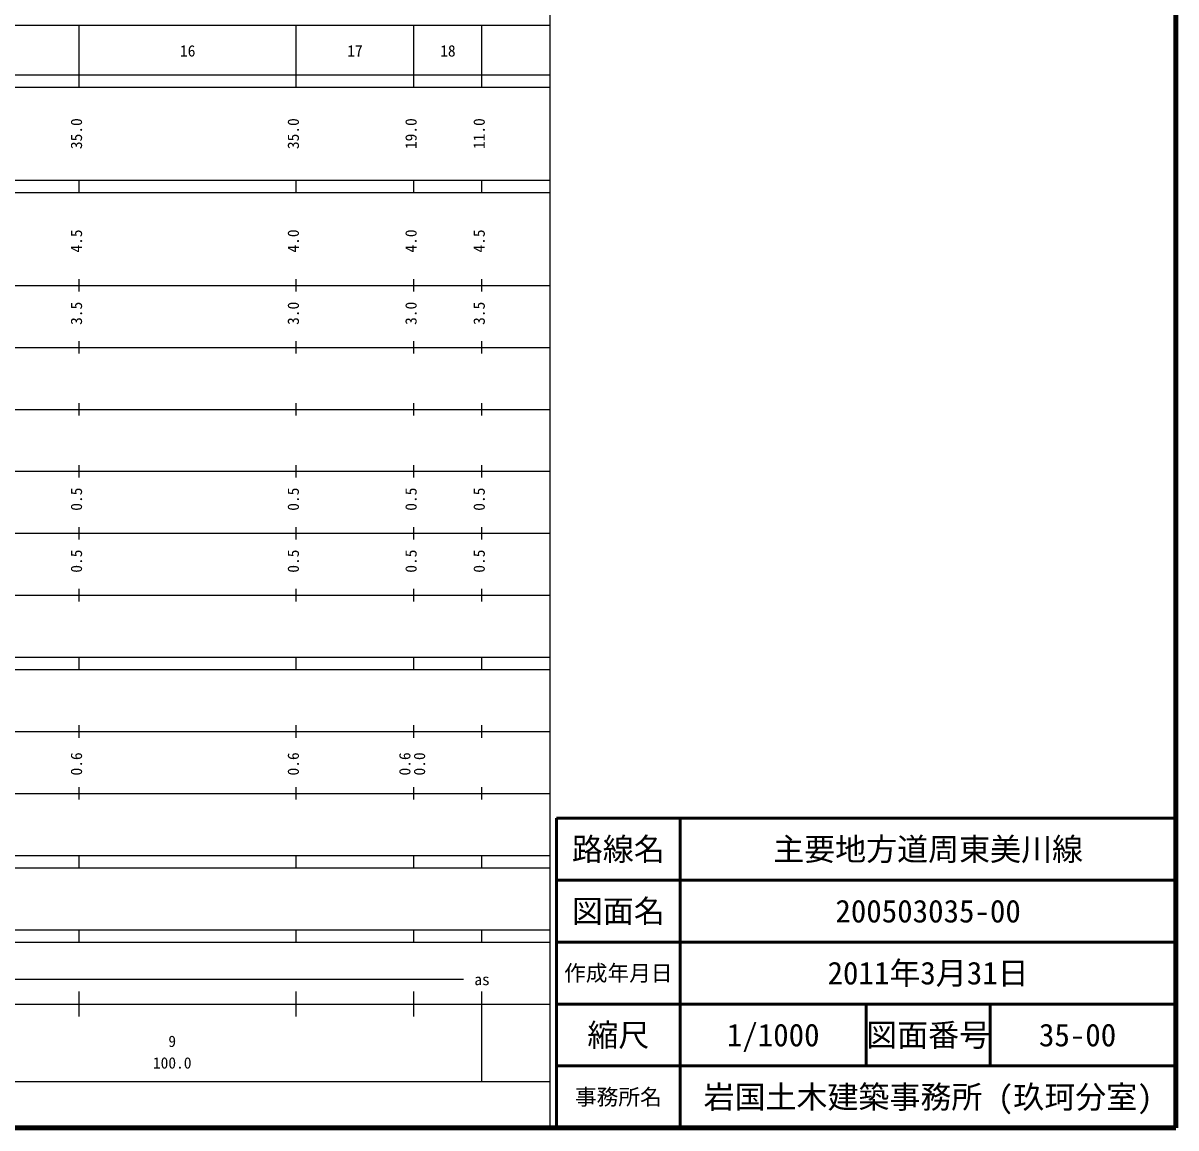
# Model space of a CAD drawing. Units: millimetres on the paper, enlarged 1000 times. Extents: x 40000 to 680000, y 20000 to 380000.
# Drawn here: x 493929 to 680000, y 20000 to 198357 of the extents above; entities that cross this region are included whole.
import ezdxf
from ezdxf.enums import TextEntityAlignment as Align

# ---------------------------------------------------------------- set-up
doc = ezdxf.new("R2010")
doc.units = ezdxf.units.MM
doc.header["$LTSCALE"] = 1000
for name, color, linetype, lineweight in [('S-TTL', 2, 'Continuous', 140), ('S-TTL-BAND', 7, 'Continuous', 25), ('S-TTL-FRAM', 2, 'Continuous', 50), ('S-TTL-LINE', 7, 'Continuous', 50)]:
    doc.layers.add(name, color=color, linetype=linetype, lineweight=lineweight)
doc.layers.add('S-TTL-TXT', color=7, linetype='Continuous')
doc.styles.add('ＭＳ ゴシック', font='')
doc.styles.get('ＭＳ ゴシック').set_extended_font_data('MS Gothic')

msp = doc.modelspace()

# ---------------------------------------------------------------- linework, layer by layer
at = {"layer": 'S-TTL'}
for p, q in [((680000, 20000), (680000, 380000)), ((40000, 20000), (680000, 20000))]:
    msp.add_line(p, q, dxfattribs=at)
at = {"layer": 'S-TTL-BAND'}
for p, q in [((579000, 20000), (579000, 370000)), ((68000, 198000), (579000, 198000)), ((503000, 188000), (503000, 198000)), ((538000, 188000), (538000, 198000)), ((557000, 188000), (557000, 198000)), ((568000, 188000), (568000, 198000)), ((40000, 190000), (579000, 190000)), ((40000, 188000), (579000, 188000)), ((40000, 173000), (579000, 173000)), ((503000, 171000), (503000, 173000)), ((538000, 171000), (538000, 173000)), ((557000, 171000), (557000, 173000)), ((568000, 171000), (568000, 173000)), ((40000, 171000), (579000, 171000)), ((503000, 155000), (503000, 157000)), ((538000, 155000), (538000, 157000)), ((557000, 155000), (557000, 157000)), ((568000, 155000), (568000, 157000)), ((40000, 156000), (579000, 156000)), ((503000, 145000), (503000, 147000)), ((538000, 145000), (538000, 147000)), ((557000, 145000), (557000, 147000)), ((568000, 145000), (568000, 147000)), ((46000, 146000), (579000, 146000)), ((52000, 136000), (579000, 136000)), ((503000, 135000), (503000, 137000)), ((538000, 135000), (538000, 137000)), ((557000, 135000), (557000, 137000)), ((568000, 135000), (568000, 137000)), ((503000, 125000), (503000, 127000)), ((538000, 125000), (538000, 127000)), ((557000, 125000), (557000, 127000)), ((568000, 125000), (568000, 127000)), ((46000, 126000), (579000, 126000)), ((52000, 116000), (579000, 116000)), ((503000, 115000), (503000, 117000)), ((538000, 115000), (538000, 117000)), ((557000, 115000), (557000, 117000)), ((568000, 115000), (568000, 117000)), ((503000, 105000), (503000, 107000)), ((538000, 105000), (538000, 107000)), ((557000, 105000), (557000, 107000)), ((568000, 105000), (568000, 107000)), ((46000, 106000), (579000, 106000)), ((40000, 96000), (579000, 96000)), ((503000, 94000), (503000, 96000)), ((538000, 94000), (538000, 96000)), ((557000, 94000), (557000, 96000)), ((568000, 94000), (568000, 96000)), ((40000, 94000), (579000, 94000)), ((49000, 84000), (579000, 84000)), ((503000, 83000), (503000, 85000)), ((538000, 83000), (538000, 85000)), ((557000, 83000), (557000, 85000)), ((568000, 83000), (568000, 85000)), ((503000, 73000), (503000, 75000)), ((538000, 73000), (538000, 75000)), ((557000, 73000), (557000, 75000)), ((568000, 73000), (568000, 75000)), ((40000, 74000), (579000, 74000)), ((40000, 64000), (579000, 64000)), ((503000, 62000), (503000, 64000)), ((538000, 62000), (538000, 64000)), ((557000, 62000), (557000, 64000)), ((568000, 62000), (568000, 64000)), ((40000, 62000), (579000, 62000)), ((40000, 52000), (579000, 52000)), ((503000, 50000), (503000, 52000)), ((538000, 50000), (538000, 52000)), ((557000, 50000), (557000, 52000)), ((568000, 50000), (568000, 52000)), ((40000, 50000), (579000, 50000)), ((71000, 44000), (565000, 44000)), ((503000, 38000), (503000, 42000)), ((538000, 38000), (538000, 42000)), ((557000, 38000), (557000, 42000)), ((568000, 27500), (568000, 42000)), ((40000, 40000), (579000, 40000)), ((68000, 27500), (579000, 27500))]:
    msp.add_line(p, q, dxfattribs=at)
at = {"layer": 'S-TTL-FRAM'}
for p, q in [((680000, 70000), (580000, 70000)), ((580000, 70000), (580000, 20000))]:
    msp.add_line(p, q, dxfattribs=at)
at = {"layer": 'S-TTL-LINE'}
for p, q in [((600000, 70000), (600000, 20000)), ((680000, 60000), (580000, 60000)), ((680000, 50000), (580000, 50000)), ((680000, 40000), (580000, 40000)), ((630000, 40000), (630000, 30000)), ((650000, 40000), (650000, 30000)), ((680000, 30000), (580000, 30000))]:
    msp.add_line(p, q, dxfattribs=at)

# ---------------------------------------------------------------- texts
at = {"layer": 'S-TTL-BAND', "style": 'ＭＳ ゴシック'}
for s, p in [('16', (520500, 192405)), ('17', (547500, 192405)), ('18', (562500, 192405)), ('as', (568000, 42500)), ('9', (518000, 32523)), ('100.0', (518000, 29033))]:
    msp.add_text(s, height=1833, dxfattribs=at).set_placement(p, align=Align.BOTTOM_CENTER)
for s, p in [('35.0', (504000, 180500)), ('35.0', (539000, 180500)), ('19.0', (558000, 180500)), ('11.0', (569000, 180500)), ('4.5', (504000, 163174)), ('4.0', (539000, 163174)), ('4.0', (558000, 163174)), ('4.5', (569000, 163174)), ('3.5', (504000, 151500)), ('3.0', (539000, 151500)), ('3.0', (558000, 151500)), ('3.5', (569000, 151500)), ('0.5', (504000, 121500)), ('0.5', (539000, 121500)), ('0.5', (558000, 121500)), ('0.5', (569000, 121500)), ('0.5', (504000, 111500)), ('0.5', (539000, 111500)), ('0.5', (558000, 111500)), ('0.5', (569000, 111500)), ('0.6', (504000, 78764)), ('0.6', (539000, 78764)), ('0.6', (557000, 78764)), ('0.0', (559370, 78764))]:
    msp.add_text(s, height=1833, rotation=90, dxfattribs=at).set_placement(p, align=Align.BOTTOM_CENTER)
at = {"layer": 'S-TTL-TXT', "style": 'ＭＳ ゴシック'}
for s, height, p in [('路線名', 3666, (590000, 65000)), ('路線名', 3666, (590000, 65000)), ('主要地方道周東美川線', 3666, (640000, 65000)), ('図面名', 3666, (590000, 55000)), ('図面名', 3666, (590000, 55000)), ('200503035-00', 3666, (640000, 55000)), ('作成年月日', 2566, (590000, 45000)), ('作成年月日', 2566, (590000, 45000)), ('2011年3月31日', 3666, (640000, 45000)), ('縮尺', 3666, (590000, 35000)), ('縮尺', 3666, (590000, 35000)), ('図面番号', 3666, (640000, 35000)), ('図面番号', 3666, (640000, 35000)), ('1/1000', 3666, (615000, 35000)), ('35-00', 3666, (664125, 35000)), ('事務所名', 2566, (590000, 25000)), ('事務所名', 2566, (590000, 25000)), ('岩国土木建築事務所 (玖珂分室)', 3666, (640000, 25000))]:
    msp.add_text(s, height=height, dxfattribs=at).set_placement(p, align=Align.MIDDLE_CENTER)

doc.saveas('drawing.dxf')
